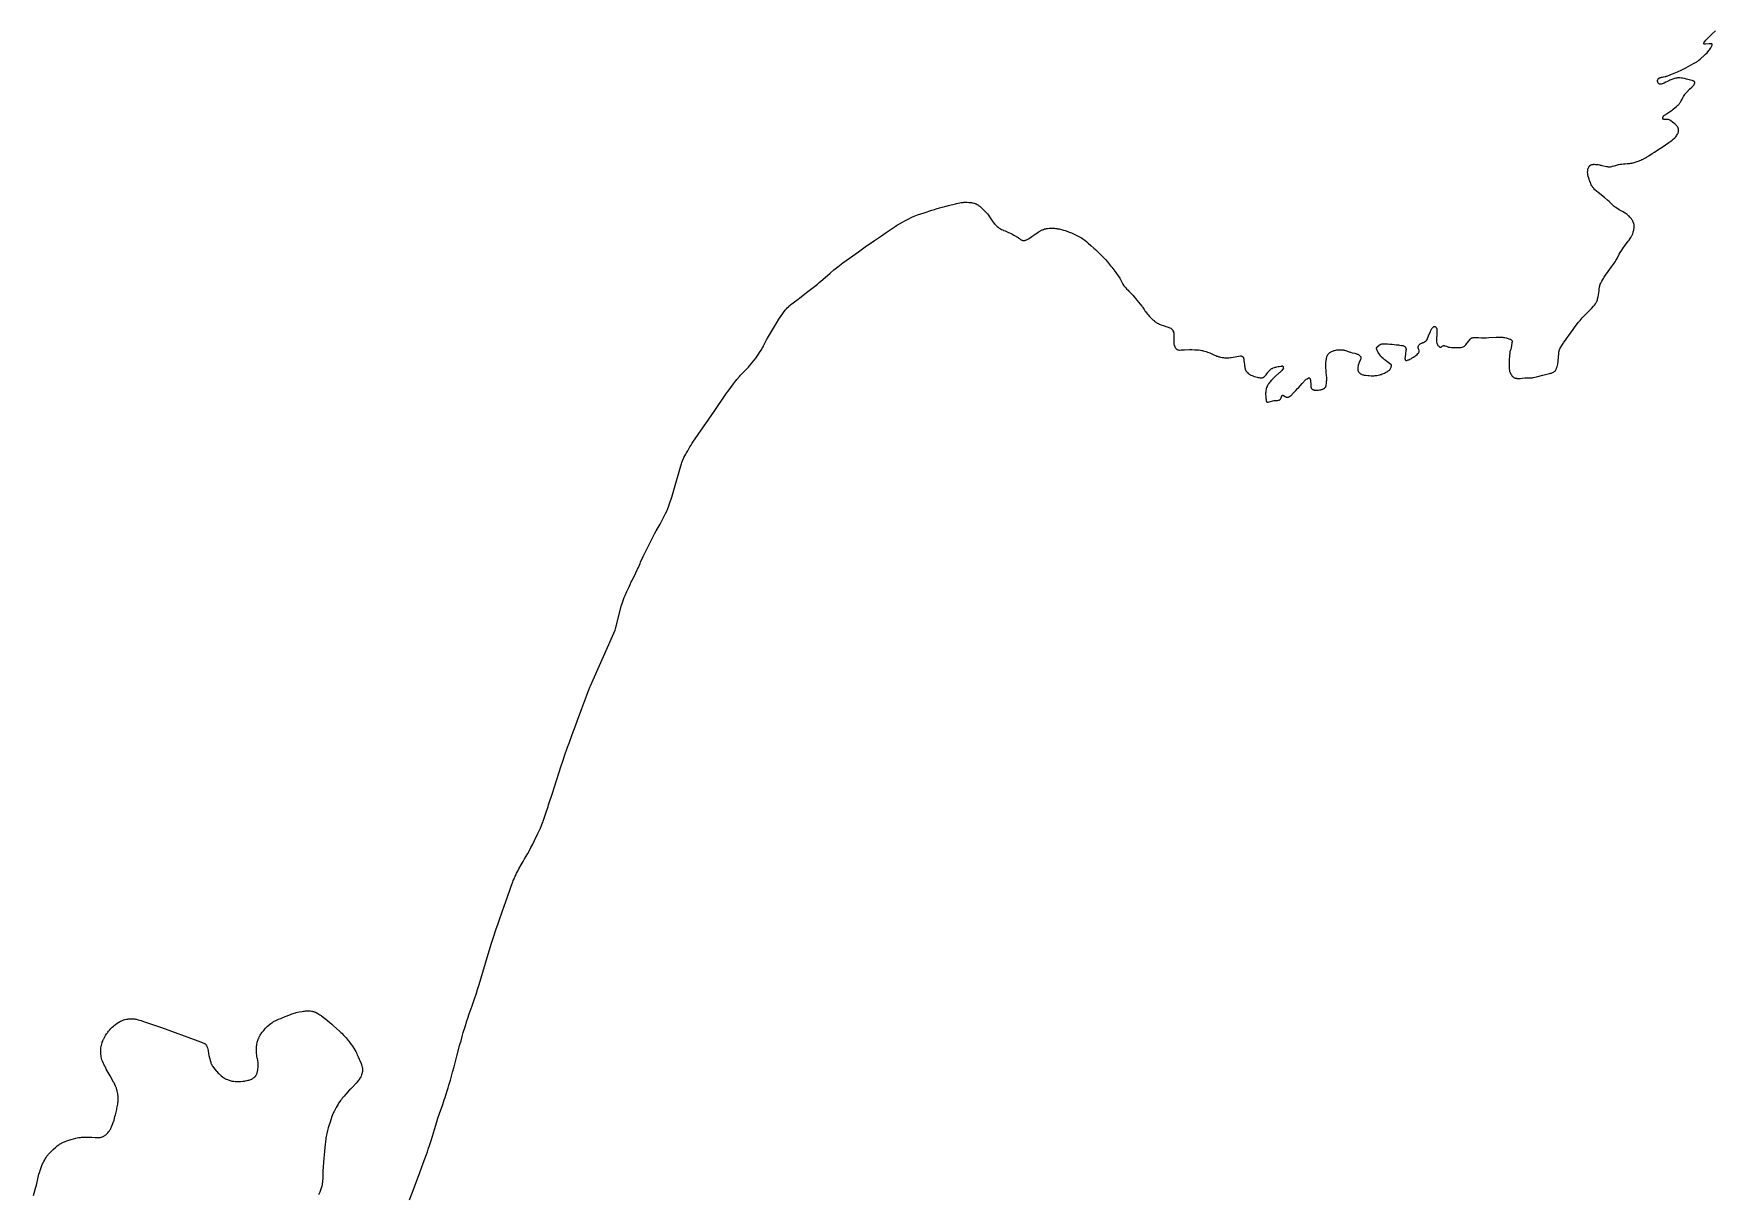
# Model space of a CAD drawing. Header units: millimetres. Extents: x 642261 to 742091, y 6812581 to 6930561.
# Drawn here: x 731309 to 732724, y 6886223 to 6887200 of the extents above; entities that cross this region are included whole.
import ezdxf

# ---------------------------------------------------------------- set-up
doc = ezdxf.new("R2010")
doc.units = ezdxf.units.MM
doc.layers.add('LimiteRegional', color=10, linetype='Continuous')

msp = doc.modelspace()

# ---------------------------------------------------------------- linework, layer by layer
at = {"layer": 'LimiteRegional', "color": 7, "linetype": 'Continuous'}
for points in [[(731625.435, 6886218.5771), (731627.372, 6886223.713), (731631.284, 6886233.9711), (731634.2091, 6886241.668), (731637.086, 6886249.383), (731638.494, 6886253.251), (731640.557, 6886259.0711), (731641.266, 6886261.1441), (731642.6321, 6886265.3061), (731643.9462, 6886269.4861), (731646.509, 6886277.8661), (731648.461, 6886284.141), (731649.4741, 6886287.2662), (731650.785, 6886291.1302), (731653.497, 6886298.8291), (731654.829, 6886302.687), (731655.474, 6886304.622), (731657.0411, 6886309.538), (731658.042, 6886312.8291), (731658.694, 6886315.0281), (731659.9621, 6886319.4361), (731661.796, 6886326.0701), (731662.986, 6886330.503), (731665.3302, 6886339.3801), (731667.987, 6886349.361), (731668.8592, 6886352.5178), (731669.82, 6886355.995), (731670.767, 6886359.303), (731672.2359, 6886364.2491), (731673.776, 6886369.173), (731674.576, 6886371.626), (731675.761, 6886375.053), (731678.263, 6886381.8631), (731679.486, 6886385.278), (731680.069, 6886386.995), (731681.949, 6886392.662), (731682.871, 6886395.5011), (731684.2, 6886399.776), (731689.588, 6886417.826), (731694.362, 6886433.8951), (731695.595, 6886437.9101), (731696.446, 6886440.5781), (731698.206, 6886445.894), (731700.025, 6886451.1909), (731700.6377, 6886452.928), (731703.752, 6886461.7581), (731706.539, 6886469.6871), (731709.823, 6886479.306), (731710.962, 6886482.4951), (731711.553, 6886484.0821), (731712.37, 6886486.187), (731712.7941, 6886487.2341), (731713.449, 6886488.7971), (731714.486, 6886491.1231), (731715.1511, 6886492.516), (731715.61, 6886493.4361), (731716.56, 6886495.2571), (731717.5441, 6886497.06), (731719.567, 6886500.6331), (731721.088, 6886503.3121), (731722.395, 6886505.608), (731725.0361, 6886510.1811), (731726.973, 6886513.637), (731727.747, 6886515.082), (731729.241, 6886517.9969), (731730.681, 6886520.94), (731733.4781, 6886526.87), (731735.614, 6886531.4471), (731736.631, 6886533.756), (731737.269, 6886535.3111), (731737.573, 6886536.0951), (731738.005, 6886537.2801), (731739.403, 6886541.3501), (731740.3141, 6886544.069), (731742.1011, 6886549.518), (731742.6121, 6886551.0904), (731745.8201, 6886560.9611), (731752.986, 6886582.991), (731754.8, 6886588.48), (731756.033, 6886592.1321), (731758.552, 6886599.417), (731759.835, 6886603.052), (731762.444, 6886610.306), (731765.101, 6886617.5442), (731766.8939, 6886622.3611), (731770.52, 6886631.979), (731773.919, 6886640.9321), (731774.7701, 6886643.2381), (731775.8831, 6886646.321), (731776.454, 6886647.8572), (731777.358, 6886650.1411), (731777.8411, 6886651.271), (731798.515, 6886698.152), (731798.7939, 6886699.2183), (731803.971, 6886719.0111), (731804.346, 6886720.333), (731804.623, 6886721.206), (731805.232, 6886722.9332), (731805.561, 6886723.7892), (731806.2541, 6886725.489), (731806.982, 6886727.176), (731808.471, 6886730.5371), (731810.2541, 6886734.568), (731811.168, 6886736.5721), (731812.11, 6886738.5631), (731812.595, 6886739.551), (731814.135, 6886742.5861), (731815.8861, 6886746.1551), (731817.354, 6886749.239), (731818.0621, 6886750.793), (731818.684, 6886752.231), (731819.489, 6886754.1591), (731819.9, 6886755.12), (731821.323, 6886758.3461), (731821.9873, 6886759.7967), (731822.057, 6886759.949), (731822.8619, 6886761.6631), (731824.507, 6886765.074), (731826.191, 6886768.466), (731827.332, 6886770.718), (731829.647, 6886775.207), (731831.964, 6886779.578), (731833.152, 6886781.7469), (731836.347, 6886787.349), (731837.263, 6886789.0081), (731839.055, 6886792.347), (731840.386, 6886794.9491), (731841.022, 6886796.266), (731841.937, 6886798.26), (731842.819, 6886800.341), (731843.371, 6886801.741), (731843.7251, 6886802.68), (731844.4, 6886804.571), (731845.613, 6886808.172), (731846.173, 6886809.987), (731847.281, 6886813.772), (731853.809, 6886836.2182), (731854.391, 6886838.0959), (731854.708, 6886839.0262), (731855.22, 6886840.41), (731855.78, 6886841.7779), (731856.079, 6886842.4551), (731856.431, 6886843.212), (731857.172, 6886844.701), (731857.957, 6886846.166), (731858.4981, 6886847.1322), (731859.614, 6886849.049), (731861.485, 6886852.2129), (731862.438, 6886853.783), (731863.421, 6886855.334), (731863.929, 6886856.0991), (731868.364, 6886862.653), (731877.299, 6886875.713), (731882.303, 6886882.9741), (731892.362, 6886897.4589), (731893.506, 6886899.078), (731895.847, 6886902.2761), (731898.253, 6886905.4261), (731899.888, 6886907.5031), (731900.991, 6886908.8771), (731903.223, 6886911.606), (731904.0779, 6886912.597), (731904.667, 6886913.239), (731905.879, 6886914.4941), (731909.6, 6886918.1812), (731910.798, 6886919.451), (731911.377, 6886920.1041), (731913.271, 6886922.352), (731914.195, 6886923.4941), (731915.55, 6886925.2311), (731916.87, 6886926.9991), (731917.517, 6886927.895), (731919.25, 6886930.3951), (731920.089, 6886931.661), (731921.308, 6886933.5831), (731922.476, 6886935.537), (731923.039, 6886936.527), (731923.472, 6886937.3301), (731924.282, 6886938.9651), (731925.324, 6886941.1632), (731925.863, 6886942.2511), (731926.436, 6886943.3221), (731926.74, 6886943.848), (731930.071, 6886949.444), (731933.431, 6886955.094), (731934.193, 6886956.354), (731936.352, 6886959.7032), (731937.413, 6886961.284), (731938.537, 6886962.8961), (731940.845, 6886966.094), (731941.94, 6886967.525), (731942.509, 6886968.2221), (731943.392, 6886969.242), (731944.3141, 6886970.224), (731944.7899, 6886970.6991), (731945.775, 6886971.615), (731946.285, 6886972.054), (731947.071, 6886972.687), (731949.366, 6886974.3991), (731952.447, 6886976.64), (731953.97, 6886977.7851), (731960.7369, 6886982.998), (731966.3251, 6886987.308), (731968.716, 6886989.206), (731970.285, 6886990.503), (731973.379, 6886993.15), (731979.51, 6886998.5171), (731982.609, 6887001.157), (731984.709, 6887002.8739), (731985.773, 6887003.7159), (731987.39, 6887004.952), (731990.197, 6887007.032), (731995.855, 6887011.1281), (732003.252, 6887016.4241), (732010.088, 6887021.335), (732012.335, 6887022.9161), (732016.8609, 6887026.0309), (732022.597, 6887029.963), (732026.434, 6887032.5631), (732034.145, 6887037.717), (732035.3761, 6887038.5141), (732036.205, 6887039.033), (732037.879, 6887040.0409), (732040.424, 6887041.4961), (732042.138, 6887042.4381), (732045.59, 6887044.288), (732047.603, 6887045.333), (732048.624, 6887045.8192), (732049.665, 6887046.2631), (732050.193, 6887046.4651), (732052.952, 6887047.4491), (732058.495, 6887049.333), (732064.889, 6887051.4371), (732067.104, 6887052.1311), (732068.584, 6887052.577), (732071.553, 6887053.433), (732076.027, 6887054.6451), (732079.023, 6887055.418), (732085.043, 6887056.9211), (732085.752, 6887057.089), (732087.174, 6887057.386), (732088.603, 6887057.6372), (732089.559, 6887057.78), (732091.477, 6887058.018), (732092.0071, 6887058.067), (732093.069, 6887058.1172), (732094.134, 6887058.117), (732094.844, 6887058.0941), (732096.262, 6887058.0141), (732097.6, 6887057.8842), (732098.265, 6887057.7891), (732099.259, 6887057.6061), (732100.249, 6887057.3721), (732100.743, 6887057.2341), (732101.457, 6887057.003), (732101.8071, 6887056.873), (732102.32, 6887056.657), (732103.066, 6887056.2851), (732103.781, 6887055.8471), (732104.128, 6887055.6031), (732104.622, 6887055.229), (732105.577, 6887054.4631), (732106.497, 6887053.6721), (732107.097, 6887053.1301), (732108.275, 6887052.0111), (732108.5088, 6887051.7849), (732109.924, 6887050.4161), (732110.72, 6887049.596), (732111.468, 6887048.735), (732111.818, 6887048.2821), (732112.5511, 6887047.2291), (732113.4891, 6887045.8021), (732113.97, 6887045.097), (732115.793, 6887042.5532), (732116.7221, 6887041.291), (732117.5611, 6887040.229), (732118.1551, 6887039.549), (732118.565, 6887039.108), (732119.423, 6887038.2481), (732119.8531, 6887037.8511), (732120.747, 6887037.108), (732121.6841, 6887036.4311), (732122.332, 6887036.0121), (732122.773, 6887035.748), (732123.676, 6887035.2501), (732124.622, 6887034.7821), (732125.261, 6887034.49), (732126.553, 6887033.94), (732127.8542, 6887033.414), (732129.584, 6887032.71), (732130.4411, 6887032.3411), (732131.706, 6887031.7451), (732132.3261, 6887031.421), (732134.094, 6887030.438), (732137.585, 6887028.41), (732137.97, 6887028.168), (732138.728, 6887027.6261), (732139.729, 6887026.8881), (732140.2321, 6887026.56), (732140.741, 6887026.2881), (732141, 6887026.179), (732141.327, 6887026.074), (732141.547, 6887026.024), (732141.994, 6887025.9671), (732142.219, 6887025.9591), (732142.675, 6887025.983), (732143.136, 6887026.056), (732143.446, 6887026.129), (732144.0701, 6887026.3301), (732144.779, 6887026.6311), (732145.255, 6887026.869), (732146.2091, 6887027.415), (732147.162, 6887028.025), (732149.0421, 6887029.3021), (732149.958, 6887029.898), (732150.408, 6887030.171), (732151.146, 6887030.6251), (732152.557, 6887031.5821), (732154.391, 6887032.887), (732155.328, 6887033.518), (732156.302, 6887034.113), (732156.808, 6887034.3931), (732157.696, 6887034.8312), (732158.147, 6887035.028), (732158.8309, 6887035.2942), (732159.8731, 6887035.6271), (732160.932, 6887035.8771), (732161.4681, 6887035.9701), (732162.212, 6887036.073), (732163.716, 6887036.222), (732164.852, 6887036.283), (732165.9929, 6887036.299), (732166.564, 6887036.2911), (732167.707, 6887036.2411), (732168.2771, 6887036.199), (732169.131, 6887036.116), (732170.2651, 6887035.965), (732170.829, 6887035.8721), (732171.669, 6887035.712), (732172.0431, 6887035.6254), (732172.918, 6887035.423), (732174.825, 6887034.915), (732175.772, 6887034.645), (732177.184, 6887034.218), (732179.283, 6887033.516), (732180.668, 6887033.0009), (732181.357, 6887032.7271), (732182.385, 6887032.2951), (732184.255, 6887031.4621), (732185.179, 6887031.0331), (732186.553, 6887030.3711), (732188.597, 6887029.3259), (732190.956, 6887028.053), (732192.104, 6887027.3681), (732192.847, 6887026.877), (732193.21, 6887026.618), (732193.742, 6887026.2111), (732195.493, 6887024.7551), (732196.632, 6887023.759), (732198.886, 6887021.7371), (732201.419, 6887019.436), (732202.675, 6887018.275), (732204.542, 6887016.5091), (732206.84, 6887014.2431), (732208.339, 6887012.7), (732209.322, 6887011.658), (732211.254, 6887009.542), (732212.672, 6887007.9271), (732213.602, 6887006.8381), (732215.426, 6887004.628), (732216.321, 6887003.509), (732218.075, 6887001.24), (732219.783, 6886998.934), (732220.895, 6886997.377), (732221.625, 6886996.33), (732223.058, 6886994.214), (732223.3981, 6886993.6791), (732224.02, 6886992.578), (732225.187, 6886990.3361), (732225.816, 6886989.2401), (732226.643, 6886987.904), (732227.082, 6886987.253), (732227.559, 6886986.63), (732227.816, 6886986.333), (732228.139, 6886985.989), (732228.808, 6886985.328), (732230.18, 6886984.0439), (732230.848, 6886983.385), (732233.068, 6886981.0981), (732234.13, 6886979.91), (732235.238, 6886978.554), (732236.683, 6886976.7211), (732237.413, 6886975.8111), (732241.687, 6886970.693), (732242.158, 6886970.082), (732242.456, 6886969.664), (732243.025, 6886968.8061), (732243.573, 6886967.933), (732244.301, 6886966.766), (732244.676, 6886966.1901), (732245.268, 6886965.348), (732245.582, 6886964.939), (732246.396, 6886963.9589), (732246.96, 6886963.325), (732248.128, 6886962.092), (732249.079, 6886961.1471), (732251.031, 6886959.3121), (732251.941, 6886958.5001), (732252.405, 6886958.107), (732253.119, 6886957.5371), (732253.859, 6886956.995), (732254.241, 6886956.736), (732254.676, 6886956.462), (732255.568, 6886955.967), (732256.485, 6886955.5291), (732257.108, 6886955.2631), (732258.374, 6886954.7761), (732259.862, 6886954.279), (732261.861, 6886953.67), (732262.855, 6886953.344), (732263.905, 6886952.964), (732264.423, 6886952.76), (732265.19, 6886952.4271), (732265.95, 6886952.0521), (732266.327, 6886951.845), (732266.5539, 6886951.702), (732266.958, 6886951.366), (732267.304, 6886950.971), (732267.507, 6886950.68), (732267.631, 6886950.475), (732267.857, 6886950.0441), (732268.241, 6886949.1471), (732268.394, 6886948.6951), (732268.563, 6886948.013), (732268.63, 6886947.5521), (732268.648, 6886947.3201), (732268.654, 6886946.9692), (732268.535, 6886943.4151), (732268.492, 6886940.9711), (732268.492, 6886939.75), (732268.51, 6886939.398), (732268.538, 6886939.1671), (732268.63, 6886938.71), (732268.836, 6886938.034), (732269.009, 6886937.588), (732269.399, 6886936.697), (732269.781, 6886935.927), (732269.998, 6886935.5689), (732270.377, 6886935.068), (732270.679, 6886934.758), (732270.848, 6886934.611), (732271.125, 6886934.4), (732271.372, 6886934.2391), (732271.874, 6886933.984), (732272.385, 6886933.8139), (732272.731, 6886933.7461), (732272.964, 6886933.719), (732273.435, 6886933.7081), (732274.788, 6886933.807), (732276.594, 6886933.9831), (732277.499, 6886934.032), (732281.706, 6886934.107), (732283.809, 6886934.1021), (732286.255, 6886934.0331), (732287.476, 6886933.9641), (732289.305, 6886933.8042), (732291.132, 6886933.567), (732292.045, 6886933.414), (732292.824, 6886933.259), (732293.338, 6886933.141), (732294.356, 6886932.873), (732295.863, 6886932.407), (732296.858, 6886932.0661), (732298.838, 6886931.3461), (732299.5771, 6886931.056), (732301.022, 6886930.411), (732302.926, 6886929.5011), (732303.89, 6886929.0631), (732304.876, 6886928.6572), (732305.379, 6886928.472), (732306.49, 6886928.1141), (732307.05, 6886927.9589), (732307.893, 6886927.754), (732309.167, 6886927.515), (732310.45, 6886927.361), (732311.095, 6886927.3161), (732312.799, 6886927.2611), (732313.653, 6886927.2641), (732314.933, 6886927.3151), (732316.207, 6886927.4311), (732316.84, 6886927.518), (732320.124, 6886928.0359), (732324.558, 6886928.78), (732324.712, 6886928.7981), (732325.018, 6886928.797), (732325.324, 6886928.746), (732325.527, 6886928.6861), (732325.934, 6886928.5071), (732326.298, 6886928.287), (732326.468, 6886928.1651), (732326.7, 6886927.9671), (732326.9, 6886927.748), (732326.987, 6886927.632), (732327.127, 6886927.383), (732327.179, 6886927.2501), (732327.2321, 6886927.041), (732327.399, 6886925.948), (732327.586, 6886924.4901), (732327.695, 6886923.7631), (732328.152, 6886921), (732328.739, 6886917.445), (732328.824, 6886917.093), (732328.906, 6886916.869), (732329.125, 6886916.4411), (732329.257, 6886916.2361), (732329.5579, 6886915.842), (732329.894, 6886915.4641), (732330.611, 6886914.734), (732331.259, 6886914.115), (732331.591, 6886913.83), (732332.109, 6886913.4359), (732332.663, 6886913.0851), (732332.956, 6886912.927), (732333.464, 6886912.6801), (732334.484, 6886912.236), (732335.517, 6886911.846), (732336.214, 6886911.6081), (732337.641, 6886911.161), (732338.846, 6886910.8311), (732339.449, 6886910.692), (732340.355, 6886910.5181), (732341.26, 6886910.39), (732341.712, 6886910.3441), (732342.226, 6886910.3291), (732342.483, 6886910.345), (732342.867, 6886910.4001), (732343.441, 6886910.557), (732343.822, 6886910.714), (732344.011, 6886910.809), (732344.2941, 6886910.973), (732344.512, 6886911.119), (732344.897, 6886911.427), (732345.232, 6886911.755), (732345.85, 6886912.458), (732346.188, 6886912.8711), (732346.811, 6886913.73), (732347.6091, 6886914.8981), (732348.028, 6886915.4681), (732348.482, 6886916.0171), (732348.727, 6886916.2801), (732349.074, 6886916.62), (732349.804, 6886917.2461), (732350.583, 6886917.802), (732351.1279, 6886918.1351), (732351.503, 6886918.341), (732352.2801, 6886918.717), (732353.237, 6886919.0991), (732353.882, 6886919.313), (732354.316, 6886919.4391), (732355.201, 6886919.657), (732356.367, 6886919.874), (732357.145, 6886919.985), (732358.702, 6886920.167), (732359.111, 6886920.2441), (732359.477, 6886920.321), (732359.661, 6886920.343), (732359.935, 6886920.338), (732360.208, 6886920.2641), (732360.343, 6886920.194), (732360.571, 6886920.009), (732360.6616, 6886919.7996), (732360.659, 6886919.5316), (732360.692, 6886919.07), (732360.733, 6886918.497), (732360.715, 6886918.218), (732360.6211, 6886917.8906), (732360.474, 6886917.6501), (732360.121, 6886917.2431), (732359.406, 6886916.492), (732358.681, 6886915.7981), (732357.705, 6886914.9011), (732357.215, 6886914.4411), (732353.988, 6886911.367), (732351.303, 6886908.895), (732350.935, 6886908.537), (732350.237, 6886907.788), (732349.579, 6886907.002), (732349.156, 6886906.4621), (732348.329, 6886905.3491), (732347.892, 6886904.7131), (732347.689, 6886904.3901), (732347.405, 6886903.896), (732347.023, 6886903.131), (732346.698, 6886902.3311), (732346.556, 6886901.9161), (732346.408, 6886901.419), (732346.171, 6886900.422), (732346.006, 6886899.4211), (732345.931, 6886898.7521), (732345.895, 6886898.3051), (732345.853, 6886897.4081), (732345.856, 6886895.9391), (732345.897, 6886894.959), (732346.052, 6886892.999), (732346.157, 6886892.203), (732346.229, 6886891.809), (732346.362, 6886891.221), (732346.622, 6886890.3411), (732346.7326, 6886890.118), (732346.88, 6886890.005), (732347.104, 6886889.9561), (732347.255, 6886889.94), (732347.559, 6886889.94), (732348.019, 6886890.002), (732348.927, 6886890.22), (732352.938, 6886891.225), (732353.474, 6886891.317), (732353.837, 6886891.349), (732354.569, 6886891.368), (732355.551, 6886891.3741), (732356.039, 6886891.4), (732356.522, 6886891.461), (732356.761, 6886891.509), (732357.232, 6886891.649), (732357.4641, 6886891.744), (732357.806, 6886891.9241), (732358.017, 6886892.0761), (732358.139, 6886892.191), (732358.345, 6886892.449), (732358.587, 6886892.884), (732358.856, 6886893.5021), (732358.999, 6886893.8051), (732359.172, 6886894.229), (732359.307, 6886894.612), (732359.392, 6886894.802), (732359.568, 6886895.085), (732359.938, 6886895.597), (732360.136, 6886895.7921), (732360.3051, 6886895.8516), (732360.441, 6886895.8111), (732360.758, 6886895.58), (732362.156, 6886894.546), (732362.453, 6886894.363), (732362.668, 6886894.266), (732363.127, 6886894.1262), (732363.367, 6886894.083), (732363.858, 6886894.0481), (732364.351, 6886894.0761), (732364.565, 6886894.109), (732364.98, 6886894.208), (732365.272, 6886894.31), (732365.813, 6886894.5511), (732366.0791, 6886894.687), (732366.469, 6886894.911), (732366.8819, 6886895.1925), (732367.028, 6886895.292), (732367.547, 6886895.7321), (732367.7881, 6886895.9742), (732368.0591, 6886896.2741), (732368.573, 6886896.888), (732369.5701, 6886898.12), (732370.1031, 6886898.705), (732371.2121, 6886899.806), (732372.6991, 6886901.2691), (732373.4211, 6886902.021), (732376.694, 6886905.582), (732379.737, 6886908.8271), (732380.0721, 6886909.109), (732380.828, 6886909.571), (732381.6922, 6886910.123), (732381.9951, 6886910.2671), (732382.1439, 6886910.316), (732382.431, 6886910.354), (732382.568, 6886910.3361), (732382.8086, 6886910.2151), (732383.0161, 6886909.981), (732383.136, 6886909.744), (732383.1971, 6886909.5731), (732383.288, 6886909.226), (732383.4541, 6886908.3801), (732383.5471, 6886907.815), (732383.699, 6886906.6831), (732383.74, 6886906.247), (732383.772, 6886905.371), (732383.7801, 6886904.199), (732383.8, 6886903.613), (732383.85, 6886903.028), (732383.8902, 6886902.7361), (732383.925, 6886902.552), (732384.0299, 6886902.196), (732384.179, 6886901.858), (732384.4471, 6886901.436), (732384.6101, 6886901.238), (732384.89, 6886900.959), (732385.046, 6886900.8281), (732385.298, 6886900.642), (732385.5321, 6886900.4981), (732385.689, 6886900.4181), (732386.0041, 6886900.2911), (732386.481, 6886900.168), (732386.801, 6886900.119), (732387.45, 6886900.065), (732388.5341, 6886900.024), (732389.078, 6886900.024), (732389.897, 6886900.0532), (732391.1251, 6886900.1672), (732391.943, 6886900.295), (732392.35, 6886900.377), (732392.96, 6886900.521), (732393.645, 6886900.712), (732393.98, 6886900.822), (732394.4679, 6886901.017), (732394.932, 6886901.2591), (732395.153, 6886901.401), (732395.566, 6886901.7371), (732395.758, 6886901.9341), (732396.023, 6886902.2712), (732396.2411, 6886902.62), (732396.362, 6886902.8541), (732396.556, 6886903.3271), (732396.632, 6886903.565), (732396.749, 6886904.046), (732396.8311, 6886904.5321), (732396.9451, 6886905.52), (732397.16, 6886907.508), (732397.234, 6886908.5021), (732397.255, 6886909.4951), (732397.2389, 6886909.9911), (732397.1922, 6886910.7451), (732397.067, 6886912.253), (732396.7841, 6886915.2689), (732396.6771, 6886916.7781), (732396.597, 6886918.508), (732396.511, 6886921.973), (732396.512, 6886922.4561), (732396.554, 6886923.4191), (732396.6014, 6886923.944), (732396.641, 6886924.3811), (732396.719, 6886925.0221), (732396.907, 6886926.3041), (732397.09, 6886927.2201), (732397.21, 6886927.667), (732397.429, 6886928.3241), (732397.702, 6886928.966), (732397.861, 6886929.281), (732398.2241, 6886929.901), (732398.4299, 6886930.206), (732398.773, 6886930.656), (732399.0781, 6886931.003), (732399.288, 6886931.215), (732399.728, 6886931.596), (732399.956, 6886931.768), (732400.431, 6886932.0791), (732400.928, 6886932.354), (732401.272, 6886932.523), (732401.989, 6886932.834), (732402.833, 6886933.1581), (732403.256, 6886933.3021), (732403.89, 6886933.496), (732404.848, 6886933.7291), (732405.815, 6886933.8881), (732406.303, 6886933.936), (732407.4599, 6886934.0079), (732408.0439, 6886934.028), (732408.921, 6886934.029), (732409.7959, 6886933.988), (732410.232, 6886933.9501), (732411.097, 6886933.83), (732411.526, 6886933.747), (732412.161, 6886933.5901), (732413.87, 6886933.0581), (732416.125, 6886932.297), (732417.258, 6886931.943), (732418.776, 6886931.5281), (732420.813, 6886931.005), (732421.83, 6886930.7251), (732422.887, 6886930.3871), (732423.3919, 6886930.18), (732423.883, 6886929.9271), (732424.124, 6886929.779), (732424.598, 6886929.4311), (732424.832, 6886929.226), (732425.179, 6886928.877), (732425.39, 6886928.625), (732425.514, 6886928.4521), (732425.719, 6886928.0981), (732425.801, 6886927.9181), (732425.923, 6886927.554), (732425.973, 6886927.311), (732426, 6886926.9901), (732425.997, 6886926.8319), (732425.95, 6886926.483), (732425.824, 6886926.037), (732425.715, 6886925.742), (732425.45, 6886925.154), (732424.535, 6886923.3829), (732424.282, 6886922.783), (732424.18, 6886922.48), (732423.815, 6886921.1571), (732423.658, 6886920.479), (732423.471, 6886919.452), (732423.36, 6886918.4291), (732423.3519, 6886918.2344), (732423.339, 6886917.923), (732423.355, 6886917.4381), (732423.38, 6886917.1971), (732423.44, 6886916.839), (732423.5871, 6886916.3101), (732423.806, 6886915.792), (732423.9441, 6886915.537), (732424.282, 6886915.039), (732424.483, 6886914.7961), (732424.827, 6886914.44), (732425.344, 6886913.9961), (732425.6929, 6886913.7471), (732425.928, 6886913.6), (732426.401, 6886913.347), (732426.759, 6886913.19), (732427.486, 6886912.947), (732428.2271, 6886912.777), (732428.728, 6886912.6921), (732429.751, 6886912.555), (732431.905, 6886912.316), (732432.988, 6886912.2241), (732434.6149, 6886912.1341), (732436.2409, 6886912.116), (732437.0511, 6886912.14), (732438.127, 6886912.2091), (732438.663, 6886912.261), (732439.4629, 6886912.363), (732440.653, 6886912.5741), (732441.7799, 6886912.8571), (732442.519, 6886913.089), (732443.009, 6886913.2601), (732443.9871, 6886913.6341), (732445.885, 6886914.414), (732446.804, 6886914.8331), (732447.702, 6886915.2971), (732448.144, 6886915.55), (732449.015, 6886916.114), (732449.4431, 6886916.428), (732450.0771, 6886916.9461), (732450.298, 6886917.1601), (732450.428, 6886917.312), (732450.652, 6886917.632), (732450.921, 6886918.1461), (732451.341, 6886919.2312), (732451.588, 6886919.8931), (732451.692, 6886920.2452), (732451.7519, 6886920.5921), (732451.759, 6886920.7581), (732451.7256, 6886921.0196), (732451.6541, 6886921.21), (732451.5121, 6886921.397), (732451.117, 6886921.712), (732447.792, 6886924.1291), (732446.4011, 6886925.188), (732445.7181, 6886925.731), (732445.3649, 6886926.0256), (732444.711, 6886926.5711), (732443.727, 6886927.446), (732443.244, 6886927.8991), (732442.984, 6886928.163), (732442.5079, 6886928.7241), (732442.075, 6886929.318), (732441.2611, 6886930.561), (732441.042, 6886930.907), (732440.634, 6886931.609), (732440.259, 6886932.323), (732439.573, 6886933.78), (732439.395, 6886934.226), (732439.32, 6886934.4612), (732439.234, 6886934.8221), (732439.189, 6886935.1851), (732439.186, 6886935.3651), (732439.224, 6886935.715), (732439.269, 6886935.884), (732439.4015, 6886936.1691), (732439.598, 6886936.36), (732441.231, 6886937.756), (732441.788, 6886938.167), (732442.075, 6886938.347), (732442.469, 6886938.552), (732442.672, 6886938.6381), (732442.986, 6886938.742), (732443.479, 6886938.838), (732444.821, 6886938.944), (732445.717, 6886938.975), (732446.315, 6886938.9801), (732447.514, 6886938.9551), (732448.413, 6886938.9121), (732450.214, 6886938.774), (732452.1745, 6886938.5686), (732455.605, 6886938.2091), (732457.579, 6886938.005), (732458.564, 6886937.886), (732460.042, 6886937.6762), (732460.8042, 6886937.5422), (732461.18, 6886937.4571), (732461.7301, 6886937.289), (732462.258, 6886937.0571), (732462.511, 6886936.911), (732462.8361, 6886936.679), (732462.991, 6886936.5461), (732463.216, 6886936.324), (732463.531, 6886935.932), (732463.703, 6886935.6489), (732463.7921, 6886935.4611), (732463.912, 6886935.0851), (732463.9481, 6886934.897), (732463.9801, 6886934.5201), (732463.9711, 6886934.1441), (732463.8881, 6886933.3911), (732463.498, 6886930.5271), (732463.201, 6886928.0221), (732463.071, 6886926.7681), (732463.056, 6886926.437), (732463.064, 6886926.2731), (732463.1011, 6886926.031), (732463.2249, 6886925.6731), (732463.361, 6886925.4371), (732463.4471, 6886925.3191), (732463.602, 6886925.144), (732463.846, 6886924.9391), (732464.044, 6886924.846), (732464.2315, 6886924.8386), (732464.585, 6886924.935), (732465.2201, 6886925.1501), (732465.854, 6886925.405), (732466.277, 6886925.594), (732467.117, 6886926.0061), (732468.516, 6886926.751), (732469.194, 6886927.1321), (732470.206, 6886927.7281), (732471.162, 6886928.344), (732471.621, 6886928.6691), (732472.2959, 6886929.1871), (732473.2919, 6886930.048), (732474.016, 6886930.76), (732474.343, 6886931.1451), (732474.622, 6886931.549), (732474.7371, 6886931.757), (732474.907, 6886932.188), (732474.957, 6886932.409), (732474.981, 6886932.7501), (732474.935, 6886933.1971), (732474.737, 6886934.091), (732474.5541, 6886934.7781), (732474.294, 6886935.6931), (732474.1971, 6886936.1502), (732474.18, 6886936.4095), (732474.22, 6886936.7301), (732474.349, 6886937.1121), (732474.473, 6886937.3651), (732474.784, 6886937.865), (732475.0911, 6886938.2661), (732475.252, 6886938.4411), (732475.509, 6886938.6731), (732475.7911, 6886938.872), (732475.9439, 6886938.9589), (732477.7491, 6886939.8641), (732477.9531, 6886939.9582), (732478.5229, 6886940.2211), (732479.562, 6886940.688), (732480.077, 6886940.9371), (732480.471, 6886941.167), (732480.659, 6886941.301), (732480.9241, 6886941.5241), (732481.277, 6886941.902), (732481.473, 6886942.182), (732481.558, 6886942.3279), (732481.666, 6886942.557), (732482.969, 6886945.791), (732484.45, 6886949.398), (732484.573, 6886949.68), (732484.848, 6886950.227), (732485.152, 6886950.76), (732485.801, 6886951.816), (732485.937, 6886952.026), (732486.235, 6886952.4271), (732486.5639, 6886952.8011), (732486.796, 6886953.036), (732487.283, 6886953.467), (732487.4645, 6886953.5711), (732487.73, 6886953.6351), (732487.961, 6886953.633), (732488.2721, 6886953.562), (732488.421, 6886953.5001), (732488.6716, 6886953.3381), (732489.193, 6886952.8081), (732489.395, 6886952.549), (732489.639, 6886952.138), (732489.755, 6886951.847), (732489.796, 6886951.696), (732489.837, 6886951.4621), (732489.937, 6886950.1921), (732489.961, 6886949.3451), (732489.9601, 6886948.781), (732489.924, 6886947.655), (732489.801, 6886946.039), (732489.599, 6886943.885), (732489.533, 6886942.8081), (732489.5269, 6886942.449), (732489.558, 6886941.731), (732489.6421, 6886941.016), (732489.725, 6886940.539), (732489.944, 6886939.586), (732490.068, 6886939.175), (732490.167, 6886938.91), (732490.4, 6886938.401), (732490.534, 6886938.156), (732490.84, 6886937.6861), (732491.193, 6886937.238), (732491.455, 6886936.9521), (732492.042, 6886936.4039), (732492.2381, 6886936.273), (732492.513, 6886936.165), (732492.863, 6886936.1181), (732493.017, 6886936.124), (732493.31, 6886936.1821), (732493.504, 6886936.263), (732493.619, 6886936.336), (732493.833, 6886936.525), (732494.251, 6886936.95), (732494.491, 6886937.119), (732494.8971, 6886937.3291), (732495.106, 6886937.415), (732495.43, 6886937.4891), (732495.774, 6886937.494), (732496.004, 6886937.474), (732496.46, 6886937.3921), (732496.947, 6886937.2651), (732497.906, 6886936.937), (732499.179, 6886936.4691), (732499.822, 6886936.2751), (732500.477, 6886936.14), (732500.81, 6886936.102), (732502.347, 6886935.9981), (732505.422, 6886935.8602), (732507.92, 6886935.781), (732509.17, 6886935.7631), (732509.399, 6886935.768), (732509.854, 6886935.82), (732510.305, 6886935.916), (732511.199, 6886936.1961), (732512.095, 6886936.556), (732512.523, 6886936.767), (732513.132, 6886937.1341), (732513.513, 6886937.418), (732513.695, 6886937.573), (732513.958, 6886937.8229), (732514.314, 6886938.21), (732514.959, 6886939.02), (732516.142, 6886940.6981), (732516.775, 6886941.5121), (732517.219, 6886942.0681), (732517.8069, 6886942.799), (732518.131, 6886943.1431), (732518.4919, 6886943.461), (732518.6911, 6886943.608), (732519.018, 6886943.8111), (732519.452, 6886944.0199), (732519.7439, 6886944.128), (732520.331, 6886944.278), (732520.626, 6886944.325), (732521.22, 6886944.3761), (732521.816, 6886944.386), (732523.0091, 6886944.3551), (732524.954, 6886944.2792), (732527.548, 6886944.1481), (732528.844, 6886944.118), (732530.405, 6886944.13), (732531.446, 6886944.156), (732533.527, 6886944.241), (732539.772, 6886944.5651), (732541.853, 6886944.6251), (732542.8939, 6886944.6351), (732543.743, 6886944.6141), (732544.307, 6886944.578), (732545.431, 6886944.458), (732545.99, 6886944.3761), (732547.107, 6886944.172), (732548.222, 6886943.9231), (732548.965, 6886943.7361), (732550.452, 6886943.323), (732551.336, 6886943.0301), (732551.759, 6886942.843), (732552.155, 6886942.613), (732552.339, 6886942.479), (732552.6751, 6886942.164), (732552.825, 6886941.981), (732553.021, 6886941.67), (732553.1275, 6886941.414), (732553.198, 6886941.091), (732553.208, 6886940.702), (732553.112, 6886939.9271), (732552.712, 6886937.3161), (732552.461, 6886936.015), (732552.331, 6886935.479), (732552.016, 6886934.4211), (732551.576, 6886933.0181), (732551.389, 6886932.31), (732551.249, 6886931.594), (732551.203, 6886931.2309), (732551.035, 6886929.237), (732550.819, 6886925.2421), (732550.7561, 6886923.8413), (732550.668, 6886921.8801), (732550.611, 6886920.198), (732550.606, 6886919.7071), (732550.6561, 6886918.7281), (732550.77, 6886917.7521), (732550.8759, 6886917.1021), (732551.136, 6886915.8031), (732551.226, 6886915.4381), (732551.46, 6886914.7371), (732551.7631, 6886914.0641), (732552.0011, 6886913.625), (732552.175, 6886913.3349), (732552.5601, 6886912.757), (732553.022, 6886912.1351), (732553.265, 6886911.842), (732553.648, 6886911.432), (732554.06, 6886911.065), (732554.279, 6886910.8991), (732554.747, 6886910.609), (732554.9972, 6886910.4861), (732555.395, 6886910.333), (732555.9101, 6886910.183), (732556.2531, 6886910.102), (732556.939, 6886909.979), (732557.283, 6886909.936), (732557.969, 6886909.8831), (732558.6561, 6886909.8691), (732559.113, 6886909.877), (732560.027, 6886909.927), (732561.72, 6886910.0911), (732563.976, 6886910.337), (732565.105, 6886910.4281), (732565.7509, 6886910.45), (732567.05, 6886910.4211), (732568.784, 6886910.3601), (732569.647, 6886910.38), (732570.5029, 6886910.467), (732570.927, 6886910.544), (732573.649, 6886911.1601), (732579.055, 6886912.4961), (732584.5501, 6886913.8761), (732585.5259, 6886914.1531), (732586.168, 6886914.365), (732587.444, 6886914.8451), (732588.053, 6886915.1261), (732588.345, 6886915.2911), (732588.762, 6886915.5702), (732589.149, 6886915.89), (732589.33, 6886916.0661), (732589.66, 6886916.4511), (732589.808, 6886916.6602), (732590.007, 6886916.996), (732590.37, 6886917.735), (732590.5831, 6886918.2311), (732590.947, 6886919.228), (732591.101, 6886919.729), (732591.36, 6886920.739), (732591.5609, 6886921.757), (732591.67, 6886922.4411), (732591.8391, 6886923.821), (732592.304, 6886928.502), (732592.422, 6886929.9551), (732592.573, 6886931.8931), (732592.675, 6886932.8612), (732592.745, 6886933.26), (732592.813, 6886933.5211), (732592.995, 6886934.03), (732593.352, 6886934.7701), (732594.1991, 6886936.1941), (732595.061, 6886937.631), (732595.504, 6886938.3381), (732596.206, 6886939.3731), (732596.4371, 6886939.689), (732604.46, 6886950.963), (732606.3989, 6886953.605), (732607.391, 6886954.909), (732608.909, 6886956.841), (732610.4681, 6886958.742), (732611.264, 6886959.679), (732612.187, 6886960.729), (732614.085, 6886962.7771), (732617.978, 6886966.7842), (732619.906, 6886968.8091), (732621.657, 6886970.682), (732622.505, 6886971.644), (732623.316, 6886972.657), (732623.703, 6886973.191), (732624.0471, 6886973.7381), (732624.247, 6886974.1151), (732624.5841, 6886974.8941), (732624.7251, 6886975.293), (732624.9642, 6886976.108), (732625.158, 6886976.937), (732625.476, 6886978.6072), (732626.364, 6886983.651), (732626.584, 6886985.054), (732626.8661, 6886986.9271), (732627.028, 6886987.8621), (732627.125, 6886988.299), (732627.204, 6886988.5861), (732627.3961, 6886989.1501), (732627.7481, 6886989.9772), (732628.016, 6886990.516), (732628.595, 6886991.5741), (732629.514, 6886993.151), (732629.9881, 6886993.9251), (732630.724, 6886995.073), (732631.787, 6886996.649), (732633.977, 6886999.756), (732636.938, 6887003.8681), (732638.3931, 6887005.9391), (732639.807, 6887008.038), (732640.493, 6887009.102), (732640.937, 6887009.826), (732641.7731, 6887011.3061), (732643.388, 6887014.3011), (732644.248, 6887015.7681), (732645.572, 6887017.848), (732646.476, 6887019.22), (732648.336, 6887021.931), (732649.4311, 6887023.41), (732650.9351, 6887025.3492), (732651.672, 6887026.333), (732652.501, 6887027.5361), (732653.02, 6887028.3591), (732653.354, 6887028.9181), (732654.001, 6887030.0681), (732654.25, 6887030.5611), (732654.4, 6887030.8951), (732654.667, 6887031.5721), (732654.999, 6887032.6071), (732655.1871, 6887033.3051), (732655.525, 6887034.7061), (732655.755, 6887035.8472), (732655.838, 6887036.4281), (732655.9161, 6887037.3091), (732655.925, 6887038.192), (732655.899, 6887038.632), (732655.832, 6887039.2161), (732655.7821, 6887039.506), (732655.687, 6887039.937), (732655.496, 6887040.5752), (732655.139, 6887041.4781), (732654.8661, 6887042.0592), (732654.67, 6887042.4381), (732654.244, 6887043.1751), (732653.897, 6887043.709), (732653.652, 6887044.056), (732653.133, 6887044.7311), (732652.859, 6887045.0581), (732652.2851, 6887045.6922), (732651.6771, 6887046.3001), (732651.2539, 6887046.691), (732650.369, 6887047.4391), (732649.9691, 6887047.75), (732649.1541, 6887048.3412), (732648.3221, 6887048.8961), (732647.76, 6887049.2501), (732646.623, 6887049.928), (732643.197, 6887051.8702), (732642.082, 6887052.544), (732641.5352, 6887052.8951), (732640.4671, 6887053.636), (732639.9491, 6887054.03), (732639.195, 6887054.657), (732634.739, 6887058.6679), (732633.441, 6887059.7951), (732630.82, 6887062.0191), (732625.5521, 6887066.4481), (732622.948, 6887068.709), (732622.652, 6887068.9821), (732622.09, 6887069.567), (732621.581, 6887070.1731), (732621.2571, 6887070.6001), (732620.6235, 6887071.5234), (732620.361, 6887071.943), (732619.8459, 6887072.8571), (732619.383, 6887073.793), (732619.097, 6887074.429), (732618.5619, 6887075.7331), (732618.123, 6887076.911), (732617.92, 6887077.501), (732617.638, 6887078.3901), (732617.27, 6887079.734), (732616.974, 6887081.093), (732616.855, 6887081.7791), (732616.801, 6887082.179), (732616.749, 6887082.9861), (732616.758, 6887083.7981), (732616.79, 6887084.339), (732616.896, 6887085.4171), (732616.981, 6887085.96), (732617.04, 6887086.227), (732617.152, 6887086.625), (732617.3781, 6887087.218), (732617.625, 6887087.717), (732617.762, 6887087.953), (732617.989, 6887088.287), (732618.247, 6887088.5971), (732618.388, 6887088.743), (732618.7, 6887089.0161), (732618.872, 6887089.142), (732619.151, 6887089.3191), (732619.499, 6887089.505), (732619.731, 6887089.612), (732620.198, 6887089.7879), (732620.433, 6887089.859), (732620.904, 6887089.966), (732621.378, 6887090.032), (732621.695, 6887090.056), (732622.335, 6887090.0591), (732623.466, 6887089.998), (732624.2209, 6887089.935), (732625.721, 6887089.759), (732626.721, 6887089.5911), (732627.387, 6887089.453), (732628.0782, 6887089.2884), (732628.7171, 6887089.136), (732631.375, 6887088.4721), (732632.7039, 6887088.2021), (732633.591, 6887088.071), (732634.034, 6887088.024), (732634.7, 6887087.981), (732635.168, 6887087.9799), (732635.48, 6887087.995), (732636.105, 6887088.058), (732637.043, 6887088.221), (732637.6689, 6887088.361), (732638.916, 6887088.6801), (732639.362, 6887088.8051), (732640.237, 6887089.0901), (732641.968, 6887089.6751), (732642.854, 6887089.9051), (732644.215, 6887090.1611), (732645.126, 6887090.2971), (732646.9571, 6887090.4991), (732648.263, 6887090.567), (732650.0081, 6887090.609), (732650.878, 6887090.6662), (732652.2199, 6887090.815), (732652.888, 6887090.9101), (732653.885, 6887091.0851), (732654.876, 6887091.305), (732655.3689, 6887091.4341), (732656.72, 6887091.843), (732657.607, 6887092.144), (732659.367, 6887092.793), (732661.403, 6887093.57), (732662.408, 6887093.9871), (732663.393, 6887094.4491), (732663.877, 6887094.7022), (732665.357, 6887095.5271), (732666.334, 6887096.0911), (732668.267, 6887097.2451), (732671.127, 6887099.034), (732673.014, 6887100.2551), (732676.7691, 6887102.736), (732679.526, 6887104.5861), (732684.994, 6887108.3511), (732686.7241, 6887109.612), (732687.8471, 6887110.4891), (732688.587, 6887111.09), (732690.052, 6887112.329), (732690.384, 6887112.6322), (732690.9861, 6887113.2771), (732691.525, 6887113.974), (732691.859, 6887114.4701), (732692.496, 6887115.544), (732692.762, 6887116.069), (732692.8761, 6887116.3331), (732693.023, 6887116.73), (732693.1891, 6887117.328), (732693.289, 6887117.927), (732693.314, 6887118.2272), (732693.311, 6887118.8332), (732693.2821, 6887119.138), (732693.2051, 6887119.5961), (732693.087, 6887120.0541), (732693.0121, 6887120.283), (732692.831, 6887120.738), (732692.7241, 6887120.9641), (732692.5431, 6887121.301), (732692.094, 6887121.9982), (732691.771, 6887122.408), (732691.5421, 6887122.6651), (732691.0431, 6887123.1551), (732690.057, 6887124.0171), (732689.39, 6887124.568), (732688.02, 6887125.641), (732686.674, 6887126.7022), (732685.974, 6887127.18), (732685.479, 6887127.4471), (732685.22, 6887127.5601), (732684.815, 6887127.7), (732684.535, 6887127.765), (732683.971, 6887127.8201), (732682.832, 6887127.793), (732682.2641, 6887127.804), (732681.793, 6887127.8112), (732681.166, 6887127.805), (732680.854, 6887127.8331), (732680.542, 6887127.9041), (732680.387, 6887127.9611), (732680.1551, 6887128.079), (732680.0255, 6887128.1945), (732679.928, 6887128.377), (732679.889, 6887128.634), (732679.896, 6887128.8131), (732679.9541, 6887129.1471), (732680.0851, 6887129.6721), (732680.1702, 6887129.9381), (732680.3391, 6887130.322), (732680.489, 6887130.5602), (732680.578, 6887130.6721), (732680.7311, 6887130.8271), (732680.9909, 6887131.0461), (732681.526, 6887131.425), (732682.609, 6887132.085), (732683.1351, 6887132.4412), (732685.566, 6887134.189), (732687.74, 6887135.7251), (732688.816, 6887136.5101), (732690.396, 6887137.7321), (732691.4181, 6887138.588), (732691.918, 6887139.032), (732692.649, 6887139.721), (732693.3579, 6887140.4411), (732693.703, 6887140.8131), (732693.939, 6887141.0871), (732694.3659, 6887141.6591), (732694.751, 6887142.257), (732695.472, 6887143.4851), (732696.3151, 6887144.9811), (732697.416, 6887146.9862), (732697.996, 6887147.974), (732698.5561, 6887148.866), (732698.849, 6887149.304), (732699.3151, 6887149.9401), (732699.824, 6887150.5401), (732700.0981, 6887150.822), (732702.5881, 6887153.1932), (732704.537, 6887155.0771), (732705.506, 6887156.0361), (732705.72, 6887156.2711), (732705.852, 6887156.438), (732706.092, 6887156.7941), (732706.3951, 6887157.3651), (732706.5631, 6887157.7571), (732706.833, 6887158.535), (732706.8796, 6887158.8226), (732706.868, 6887159.069), (732706.789, 6887159.34), (732706.6351, 6887159.585), (732706.527, 6887159.689), (732706.1829, 6887159.943), (732705.9511, 6887160.0861), (732705.4851, 6887160.32), (732705.25, 6887160.414), (732704.775, 6887160.571), (732703.316, 6887160.933), (732701.0511, 6887161.509), (732699.917, 6887161.778), (732698.2012, 6887162.146), (732696.513, 6887162.456), (732695.6641, 6887162.5821), (732694.3901, 6887162.7142), (732693.543, 6887162.752), (732693.1201, 6887162.754), (732692.489, 6887162.731), (732691.936, 6887162.682), (732691.5691, 6887162.6342), (732690.8361, 6887162.5041), (732689.745, 6887162.2321), (732689.024, 6887162.01), (732687.5981, 6887161.49), (732685.906, 6887160.797), (732685.074, 6887160.4381), (732683.8341, 6887159.8771), (732682.6319, 6887159.2781), (732681.0369, 6887158.446), (732680.1971, 6887158.0411), (732679.5, 6887157.7591), (732679.034, 6887157.6091), (732678.724, 6887157.5261), (732678.104, 6887157.3931), (732677.844, 6887157.3701), (732677.714, 6887157.377), (732677.52, 6887157.411), (732677.2272, 6887157.515), (732676.935, 6887157.687), (732676.789, 6887157.8001), (732676.562, 6887158.003), (732676.4281, 6887158.1421), (732676.197, 6887158.4261), (732675.934, 6887158.8651), (732675.807, 6887159.1651), (732675.741, 6887159.367), (732675.647, 6887159.775), (732675.603, 6887160.258), (732675.6121, 6887160.5111), (732675.6679, 6887160.8962), (732675.78, 6887161.2781), (732675.859, 6887161.4643), (732676.067, 6887161.8191), (732676.197, 6887161.9851), (732676.4281, 6887162.2152), (732676.729, 6887162.452), (732676.9311, 6887162.5871), (732677.339, 6887162.808), (732677.545, 6887162.8981), (732677.96, 6887163.047), (732678.3831, 6887163.167), (732679.249, 6887163.377), (732679.715, 6887163.482), (732680.659, 6887163.6421), (732681.917, 6887163.837), (732682.5371, 6887163.964), (732683.145, 6887164.134), (732683.444, 6887164.2391), (732685.595, 6887165.0891), (732686.663, 6887165.5311), (732688.256, 6887166.217), (732692.2441, 6887167.984), (732695.898, 6887169.574), (732697.0391, 6887170.1001), (732697.7921, 6887170.4672), (732699.283, 6887171.2301), (732703.398, 6887173.426), (732706.486, 6887175.09), (732708.015, 6887175.955), (732708.489, 6887176.2501), (732708.796, 6887176.459), (732709.39, 6887176.9051), (732710.247, 6887177.622), (732711.362, 6887178.618), (732711.9241, 6887179.1101), (732714.673, 6887181.4902), (732716.013, 6887182.7141), (732717.313, 6887183.9891), (732717.944, 6887184.652), (732718.249, 6887184.9981), (732718.809, 6887185.72), (732719.322, 6887186.4751), (732720.3131, 6887188.033), (732720.7491, 6887188.75), (732721.015, 6887189.236), (732721.513, 6887190.2735), (732721.5841, 6887190.6189), (732721.583, 6887190.847), (732721.5281, 6887191.1151), (732721.3751, 6887191.3596), (732721.215, 6887191.4471), (732720.944, 6887191.497), (732720.7621, 6887191.5141), (732720.399, 6887191.518), (732719.853, 6887191.47), (732719.1261, 6887191.368), (732718.764, 6887191.3291), (732715.981, 6887191.0892), (732715.377, 6887191.0629), (732715.078, 6887191.1092), (732714.78, 6887191.233), (732714.596, 6887191.3671), (732714.458, 6887191.5531), (732714.4066, 6887191.7786), (732714.444, 6887192.048), (732714.728, 6887192.696), (732714.908, 6887193.014), (732715.118, 6887193.315), (732715.236, 6887193.4551), (732716.307, 6887194.6351), (732716.849, 6887195.206), (732717.681, 6887196.0451), (732721.3629, 6887199.618), (732724.218, 6887202.273)], [(731309.291, 6886222.298), (731309.858, 6886224.296), (731310.953, 6886228.303), (731311.615, 6886230.91), (731312.804, 6886236.157), (731313.421, 6886238.7791), (731313.754, 6886240.086), (731314.375, 6886242.2851), (731314.7151, 6886243.375), (731315.266, 6886244.997), (731315.868, 6886246.5991), (731316.189, 6886247.392), (731316.8761, 6886248.962), (731317.242, 6886249.737), (731317.82, 6886250.8891), (731318.65, 6886252.4), (731319.091, 6886253.1441), (731319.786, 6886254.2462), (731320.523, 6886255.33), (731320.9079, 6886255.8651), (731321.394, 6886256.499), (731321.727, 6886256.908), (731322.416, 6886257.694), (731323.496, 6886258.8141), (731324.241, 6886259.536), (731325.77, 6886260.96), (731328.011, 6886263.006), (731329.163, 6886263.982), (731330.369, 6886264.906), (731331, 6886265.343), (731331.644, 6886265.7552), (731332.079, 6886266.0141), (731332.963, 6886266.5), (731334.32, 6886267.155), (731335.244, 6886267.55), (731335.867, 6886267.798), (731337.13, 6886268.264), (731338.812, 6886268.834), (731339.656, 6886269.101), (731340.927, 6886269.48), (731342.856, 6886269.998), (731344.808, 6886270.474), (731345.786, 6886270.692), (731347.258, 6886270.9801), (731348.742, 6886271.206), (731349.49, 6886271.29), (731350.289, 6886271.357), (731351.888, 6886271.4401), (731353.488, 6886271.4681), (731356.686, 6886271.4441), (731358.132, 6886271.3911), (731361.021, 6886271.1761), (731362.466, 6886271.0871), (731363.188, 6886271.0631), (731364.124, 6886271.0791), (731364.5901, 6886271.1141), (731365.286, 6886271.203), (731365.978, 6886271.3371), (731366.324, 6886271.421), (731367.012, 6886271.626), (731367.356, 6886271.748), (731367.87, 6886271.9541), (731368.367, 6886272.187), (731368.683, 6886272.357), (731369.283, 6886272.73), (731369.568, 6886272.932), (731370.113, 6886273.3672), (731370.63, 6886273.84), (731370.962, 6886274.174), (731371.605, 6886274.888), (731372.299, 6886275.7261), (731372.628, 6886276.1481), (731373.0989, 6886276.7881), (731373.748, 6886277.777), (731374.141, 6886278.4621), (731374.3241, 6886278.815), (731374.583, 6886279.357), (731374.89, 6886280.0551), (731375.466, 6886281.4541), (731375.992, 6886282.864), (731376.3161, 6886283.813), (731376.909, 6886285.741), (731377.723, 6886288.688), (731378.107, 6886290.162), (731378.651, 6886292.376), (731379.152, 6886294.597), (731379.3849, 6886295.7111), (731379.813, 6886297.948), (731380.007, 6886299.072), (731380.271, 6886300.766), (731380.331, 6886301.226), (731380.411, 6886302.1481), (731380.443, 6886303.073), (731380.441, 6886303.6891), (731380.393, 6886304.919), (731380.3011, 6886306.157), (731380.239, 6886306.774), (731380.123, 6886307.6981), (731379.885, 6886309.077), (731379.676, 6886309.9921), (731379.555, 6886310.448), (731379.349, 6886311.1291), (731378.887, 6886312.492), (731378.642, 6886313.162), (731378.256, 6886314.155), (731377.6311, 6886315.615), (731376.941, 6886317.046), (731376.569, 6886317.751), (731373.775, 6886322.831), (731370.453, 6886328.7161), (731369.68, 6886330.136), (731369.308, 6886330.852), (731368.593, 6886332.297), (731368.135, 6886333.276), (731367.256, 6886335.282), (731366.975, 6886336.0051), (731366.809, 6886336.4911), (731366.524, 6886337.473), (731366.403, 6886337.968), (731366.199, 6886338.964), (731366.041, 6886339.967), (731365.957, 6886340.638), (731365.83, 6886341.984), (731365.799, 6886342.465), (731365.775, 6886343.431), (731365.796, 6886344.398), (731365.835, 6886345.0431), (731365.964, 6886346.329), (731366.186, 6886347.8131), (731366.325, 6886348.5481), (731366.578, 6886349.643), (731366.89, 6886350.7319), (731367.071, 6886351.274), (731367.373, 6886352.094), (731367.586, 6886352.6322), (731368.043, 6886353.687), (731368.286, 6886354.205), (731368.802, 6886355.225), (731369.357, 6886356.2261), (731369.75, 6886356.8859), (731370.587, 6886358.189), (731371.346, 6886359.2749), (731371.737, 6886359.8011), (731372.34, 6886360.573), (731373.286, 6886361.692), (731374.29, 6886362.771), (731374.8161, 6886363.297), (731375.327, 6886363.783), (731376.368, 6886364.714), (731377.44, 6886365.597), (731378.173, 6886366.1639), (731379.69, 6886367.261), (731380.878, 6886368.04), (731381.482, 6886368.3982), (731382.411, 6886368.8961), (731383.3789, 6886369.35), (731383.881, 6886369.56), (731384.562, 6886369.818), (731385.018, 6886369.9731), (731385.932, 6886370.247), (731386.392, 6886370.3651), (731387.314, 6886370.568), (731388.241, 6886370.728), (731388.8609, 6886370.812), (731390.108, 6886370.932), (731391.696, 6886371.0091), (731392.495, 6886371.011), (731393.691, 6886370.946), (731394.482, 6886370.848), (731394.875, 6886370.7801), (731395.459, 6886370.651), (731397.34, 6886370.164), (731398.2731, 6886369.9059), (731399.664, 6886369.4971), (731401.733, 6886368.8241), (731411.75, 6886365.358), (731416.743, 6886363.583), (731447.436, 6886352.424), (731452.522, 6886350.5341), (731453.005, 6886350.316), (731453.2371, 6886350.185), (731453.568, 6886349.96), (731454.023, 6886349.562), (731454.294, 6886349.2571), (731454.419, 6886349.0941), (731454.5909, 6886348.8341), (731454.799, 6886348.472), (731455.146, 6886347.738), (731455.418, 6886346.9901), (731455.568, 6886346.4831), (731455.812, 6886345.451), (731456.047, 6886344.249), (731456.474, 6886341.8419), (731456.823, 6886340.042), (731457.238, 6886338.167), (731457.46, 6886337.2341), (731457.825, 6886335.8421), (731458.239, 6886334.4561), (731458.468, 6886333.7671), (731458.716, 6886333.1211), (731458.903, 6886332.702), (731459.323, 6886331.8901), (731459.553, 6886331.496), (731460.048, 6886330.724), (731460.581, 6886329.9711), (731461.7191, 6886328.493), (731462.807, 6886327.1821), (731463.366, 6886326.556), (731464.525, 6886325.352), (731465.333, 6886324.58), (731465.89, 6886324.076), (731467.053, 6886323.088), (731468.286, 6886322.132), (731468.912, 6886321.688), (731469.869, 6886321.0651), (731470.854, 6886320.495), (731471.36, 6886320.2309), (731472.404, 6886319.7451), (731472.944, 6886319.5251), (731473.778, 6886319.2211), (731474.579, 6886318.972), (731475.114, 6886318.828), (731476.183, 6886318.591), (731476.719, 6886318.495), (731477.79, 6886318.347), (731478.862, 6886318.251), (731479.578, 6886318.212), (731481.01, 6886318.188), (731481.89, 6886318.2031), (731483.651, 6886318.2921), (731485.414, 6886318.458), (731486.589, 6886318.61), (731487.372, 6886318.7299), (731488.937, 6886319.0132), (731489.922, 6886319.234), (731490.405, 6886319.363), (731491.118, 6886319.5821), (731492.171, 6886319.979), (731492.864, 6886320.2941), (731493.21, 6886320.4682), (731493.727, 6886320.7511), (731494.414, 6886321.1901), (731494.733, 6886321.43), (731495.181, 6886321.817), (731495.591, 6886322.24), (731495.782, 6886322.4651), (731496.134, 6886322.9461), (731496.296, 6886323.202), (731496.521, 6886323.6061), (731496.785, 6886324.156), (731496.943, 6886324.524), (731497.22, 6886325.262), (731497.3399, 6886325.633), (731497.548, 6886326.38), (731497.717, 6886327.134), (731497.812, 6886327.6411), (731497.966, 6886328.6681), (731498.155, 6886330.273), (731498.225, 6886331.078), (731498.2831, 6886332.2842), (731498.266, 6886333.484), (731498.222, 6886334.08), (731498.168, 6886334.543), (731498.0119, 6886335.4651), (731497.8821, 6886336.078), (731497.59, 6886337.303), (731497.368, 6886338.2219), (731497.168, 6886339.143), (731497.084, 6886339.606), (731496.986, 6886340.3021), (731496.819, 6886342.143), (731496.767, 6886343.069), (731496.731, 6886344.46), (731496.744, 6886345.85), (731496.77, 6886346.542), (731496.872, 6886347.942), (731496.952, 6886348.638), (731497.11, 6886349.6781), (731497.318, 6886350.713), (731497.442, 6886351.229), (731497.73, 6886352.257), (731497.895, 6886352.769), (731498.171, 6886353.5351), (731498.471, 6886354.2771), (731498.684, 6886354.76), (731499.141, 6886355.698), (731499.384, 6886356.156), (731499.896, 6886357.053), (731500.444, 6886357.93), (731500.828, 6886358.508), (731501.637, 6886359.655), (731502.835, 6886361.2281), (731503.455, 6886361.9841), (731504.4231, 6886363.0791), (731505.453, 6886364.132), (731505.9961, 6886364.643), (731507.1901, 6886365.708), (731507.796, 6886366.222), (731508.724, 6886366.963), (731509.677, 6886367.66), (731510.165, 6886367.989), (731511.169, 6886368.6031), (731511.686, 6886368.8861), (731512.481, 6886369.2781), (731515.281, 6886370.5171), (731517.158, 6886371.3051), (731520.936, 6886372.825), (731524.724, 6886374.3079), (731526.625, 6886375.028), (731529.509, 6886376.061), (731530.115, 6886376.2551), (731531.342, 6886376.5741), (731532.584, 6886376.824), (731535.089, 6886377.226), (731536.452, 6886377.4101), (731537.136, 6886377.4821), (731538.165, 6886377.563), (731539.711, 6886377.622), (731541.253, 6886377.6021), (731542.021, 6886377.562), (731543.053, 6886377.454), (731543.565, 6886377.3701), (731544.3279, 6886377.206), (731545.083, 6886376.9949), (731545.457, 6886376.872), (731546.199, 6886376.5901), (731546.566, 6886376.43), (731547.111, 6886376.168), (731548.525, 6886375.4011), (731549.202, 6886374.997), (731550.187, 6886374.3611), (731551.144, 6886373.6811), (731551.614, 6886373.322), (731553.906, 6886371.511), (731555.04, 6886370.5951), (731556.726, 6886369.1992), (731560.064, 6886366.3551), (731561.72, 6886364.9211), (731564.187, 6886362.75), (731566.632, 6886360.5492), (731567.846, 6886359.435), (731568.5741, 6886358.7471), (731569.984, 6886357.3301), (731571.342, 6886355.865), (731572.225, 6886354.8651), (731573.959, 6886352.824), (731574.573, 6886352.0691), (731575.745, 6886350.528), (731576.856, 6886348.9481), (731577.572, 6886347.8741), (731578.964, 6886345.676), (731579.748, 6886344.3582), (731580.244, 6886343.471), (731581.18, 6886341.679), (731581.623, 6886340.773), (731582.468, 6886338.9421), (731583.27, 6886337.086), (731583.787, 6886335.834), (731584.799, 6886333.297), (731585.116, 6886332.431), (731585.26, 6886331.991), (731585.456, 6886331.3231), (731585.6961, 6886330.3099), (731585.864, 6886329.292), (731585.917, 6886328.783), (731585.953, 6886328.109), (731585.955, 6886327.773), (731585.938, 6886327.274), (731585.862, 6886326.5361), (731585.753, 6886325.895), (731585.6629, 6886325.467), (731585.444, 6886324.612), (731585.173, 6886323.762), (731584.734, 6886322.644), (731584.482, 6886322.0951), (731584.067, 6886321.286), (731583.842, 6886320.889), (731583.359, 6886320.115), (731583.102, 6886319.739), (731582.697, 6886319.188), (731582.048, 6886318.4001), (731580.523, 6886316.723), (731577.431, 6886313.501), (731575.9, 6886311.886), (731575.145, 6886311.063), (731572.026, 6886307.5991), (731570.482, 6886305.851), (731568.959, 6886304.077), (731568.208, 6886303.1769), (731567.391, 6886302.143), (731566.872, 6886301.4361), (731565.888, 6886299.988), (731565.421, 6886299.247), (731564.532, 6886297.7371), (731563.692, 6886296.1939), (731563.155, 6886295.151), (731562.121, 6886293.035), (731561.666, 6886292.057), (731560.811, 6886290.0921), (731560.024, 6886288.1059), (731559.5351, 6886286.7692), (731559.225, 6886285.87), (731558.64, 6886284.052), (731557.676, 6886280.856), (731557.214, 6886279.257), (731556.559, 6886276.8521), (731555.962, 6886274.438), (731555.691, 6886273.225), (731555.3621, 6886271.602), (731555.2121, 6886270.787), (731555.008, 6886269.561), (731554.752, 6886267.7111), (731554.434, 6886264.9311), (731554.24, 6886263.077), (731553.888, 6886259.368), (731553.436, 6886253.8021), (731553.172, 6886250.09), (731552.688, 6886242.6611), (731552.601, 6886240.6711), (731552.521, 6886236.686), (731552.428, 6886234.695), (731552.347, 6886233.7011), (731552.26, 6886232.9932), (731552.184, 6886232.524), (731551.994, 6886231.593), (731551.636, 6886230.21), (731550.799, 6886227.462), (731550.287, 6886225.853), (731550.013, 6886225.059), (731549.5711, 6886223.8791), (731549.08, 6886222.711)]]:
    msp.add_lwpolyline(points, dxfattribs=at)

doc.saveas('drawing.dxf')
